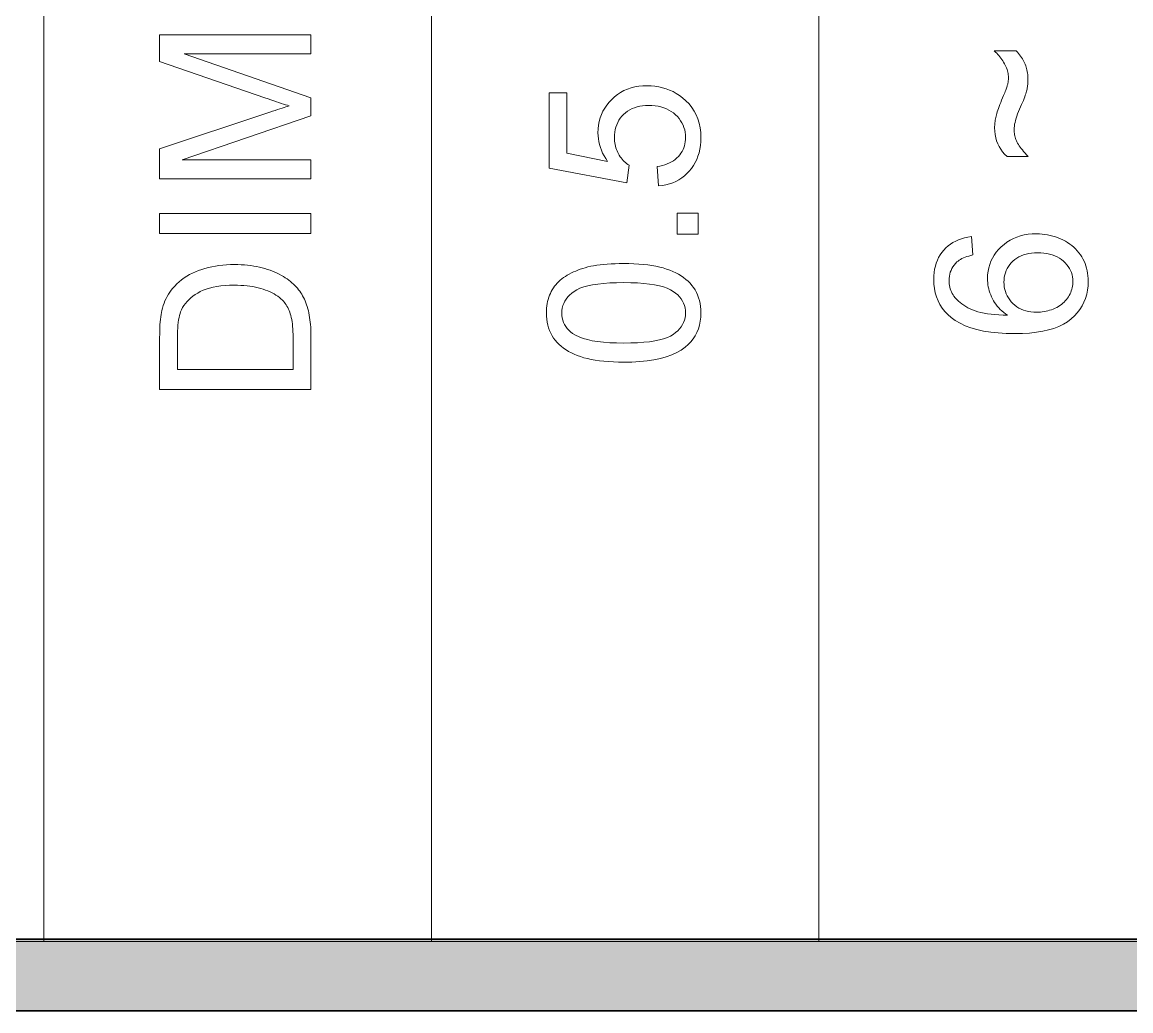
# Model space of a CAD drawing. Extents: x 23 to 417, y 3 to 294.
# Drawn here: x 181.96 to 189.29, y 9.76 to 16.3 of the extents above; entities that cross this region are included whole.
import ezdxf

# ---------------------------------------------------------------- set-up
doc = ezdxf.new("R2010")
doc.units = 0

msp = doc.modelspace()

# ---------------------------------------------------------------- linework, layer by layer
at = {"color": 7, "lineweight": 13}
for p, q in [((182.1041, 10.2218), (182.1041, 50.2218)), ((184.6648, 10.2218), (184.6648, 50.2218)), ((187.2255, 10.2218), (187.2255, 50.2218)), ((176.422, 10.2218), (230.7576, 10.2218))]:
    msp.add_line(p, q, dxfattribs=at)
at = {"color": 7, "lineweight": 35}
for p, q in [((30.2375, 10.2375), (409.7625, 10.2375)), ((410.2375, 9.7625), (29.7625, 9.7625))]:
    msp.add_line(p, q, dxfattribs=at)
at = {"color": 7, "lineweight": 13}
for points in [[(183.8688, 15.2641), (182.8688, 15.2641), (182.8688, 15.4632), (183.5768, 15.6999), (183.5961, 15.7063), (183.6144, 15.7123), (183.6317, 15.718), (183.648, 15.7233), (183.6633, 15.7283), (183.6776, 15.7328), (183.6909, 15.7371), (183.7032, 15.741), (183.7145, 15.7445), (183.7248, 15.7477), (183.7134, 15.7513), (183.701, 15.7553), (183.6875, 15.7596), (183.673, 15.7644), (183.6575, 15.7695), (183.6409, 15.775), (183.6234, 15.7809), (183.6048, 15.7872), (183.5852, 15.7939), (183.5645, 15.8009), (182.8688, 16.0403), (182.8688, 16.2184), (183.8688, 16.2184), (183.8688, 16.0908), (183.0318, 16.0908), (183.8688, 15.8002), (183.8688, 15.6808), (183.0175, 15.3916), (183.8688, 15.3916)], [(188.6102, 15.4131), (188.4704, 15.4131), (188.4548, 15.428), (188.4409, 15.4438), (188.4286, 15.4605), (188.418, 15.4782), (188.409, 15.4967), (188.4016, 15.5161), (188.3959, 15.5364), (188.3918, 15.5576), (188.3894, 15.5797), (188.3885, 15.6027), (188.3887, 15.611), (188.389, 15.6193), (188.3896, 15.6277), (188.3904, 15.6361), (188.3915, 15.6447), (188.3928, 15.6533), (188.3944, 15.662), (188.3962, 15.6708), (188.3982, 15.6797), (188.4005, 15.6887), (188.4031, 15.6981), (188.4062, 15.7082), (188.4098, 15.7191), (188.4138, 15.7308), (188.4183, 15.7433), (188.4233, 15.7565), (188.4287, 15.7704), (188.4346, 15.7852), (188.441, 15.8007), (188.4479, 15.8169), (188.4517, 15.8261), (188.4552, 15.8348), (188.4585, 15.8431), (188.4615, 15.8508), (188.4642, 15.8581), (188.4667, 15.8649), (188.4689, 15.8713), (188.4708, 15.8772), (188.4724, 15.8826), (188.4738, 15.8875), (188.475, 15.8922), (188.476, 15.897), (188.4769, 15.9017), (188.4777, 15.9064), (188.4784, 15.9111), (188.479, 15.9159), (188.4794, 15.9206), (188.4797, 15.9254), (188.4799, 15.9302), (188.4799, 15.9349), (188.4797, 15.9438), (188.4789, 15.9528), (188.4776, 15.9618), (188.4757, 15.9709), (188.4733, 15.98), (188.4704, 15.9892), (188.4669, 15.9985), (188.4629, 16.0078), (188.4584, 16.0172), (188.4533, 16.0267), (188.4479, 16.0361), (188.4422, 16.0452), (188.4361, 16.0542), (188.4299, 16.0629), (188.4233, 16.0714), (188.4165, 16.0798), (188.4094, 16.0879), (188.402, 16.0958), (188.3944, 16.1035), (188.3865, 16.1109), (188.5311, 16.1109), (188.5391, 16.1022), (188.5466, 16.0934), (188.5536, 16.0846), (188.5602, 16.0758), (188.5664, 16.067), (188.5721, 16.0582), (188.5774, 16.0493), (188.5822, 16.0404), (188.5865, 16.0315), (188.5904, 16.0226), (188.5939, 16.0135), (188.5971, 16.0043), (188.5998, 15.9948), (188.6022, 15.985), (188.6043, 15.9751), (188.6059, 15.9649), (188.6072, 15.9545), (188.6081, 15.9439), (188.6087, 15.9331), (188.6089, 15.922), (188.6088, 15.9138), (188.6085, 15.9058), (188.608, 15.8978), (188.6073, 15.8898), (188.6065, 15.882), (188.6054, 15.8742), (188.6042, 15.8665), (188.6028, 15.8589), (188.6011, 15.8513), (188.5993, 15.8439), (188.5971, 15.836), (188.5944, 15.8273), (188.5912, 15.8176), (188.5874, 15.8071), (188.5831, 15.7958), (188.5783, 15.7835), (188.5729, 15.7704), (188.567, 15.7565), (188.5606, 15.7416), (188.5536, 15.7259), (188.5467, 15.71), (188.5406, 15.6946), (188.5352, 15.6798), (188.5305, 15.6655), (188.5265, 15.6518), (188.5232, 15.6386), (188.5207, 15.6259), (188.5189, 15.6138), (188.5178, 15.6022), (188.5175, 15.5911), (188.5176, 15.5825), (188.5182, 15.5739), (188.5191, 15.5654), (188.5205, 15.557), (188.5221, 15.5488), (188.5242, 15.5406), (188.5267, 15.5325), (188.5295, 15.5246), (188.5327, 15.5167), (188.5362, 15.5089), (188.5403, 15.5011), (188.5452, 15.4928), (188.5508, 15.4841), (188.5571, 15.4751), (188.5641, 15.4657), (188.5719, 15.4559), (188.5804, 15.4458), (188.5896, 15.4353), (188.5995, 15.4244)], [(186.1675, 15.2177), (186.1566, 15.3466), (186.175, 15.3498), (186.1924, 15.3538), (186.2089, 15.3586), (186.2245, 15.3641), (186.2391, 15.3704), (186.2528, 15.3774), (186.2655, 15.3852), (186.2773, 15.3938), (186.2882, 15.4031), (186.2982, 15.4131), (186.3072, 15.4238), (186.3152, 15.4348), (186.3223, 15.4464), (186.3285, 15.4583), (186.3337, 15.4707), (186.338, 15.4835), (186.3413, 15.4967), (186.3437, 15.5104), (186.3451, 15.5244), (186.3456, 15.539), (186.3449, 15.5564), (186.3429, 15.5733), (186.3396, 15.5897), (186.3349, 15.6055), (186.3289, 15.6208), (186.3215, 15.6356), (186.3128, 15.6497), (186.3028, 15.6634), (186.2914, 15.6765), (186.2787, 15.689), (186.2649, 15.7007), (186.2502, 15.7111), (186.2347, 15.7203), (186.2183, 15.7283), (186.201, 15.7351), (186.1828, 15.7406), (186.1637, 15.7449), (186.1438, 15.748), (186.123, 15.7498), (186.1014, 15.7504), (186.0808, 15.7498), (186.0611, 15.7481), (186.0423, 15.7451), (186.0244, 15.741), (186.0074, 15.7357), (185.9913, 15.7292), (185.976, 15.7215), (185.9617, 15.7127), (185.9482, 15.7026), (185.9356, 15.6914), (185.9241, 15.6793), (185.9138, 15.6664), (185.9046, 15.6527), (185.8968, 15.6384), (185.8901, 15.6233), (185.8846, 15.6075), (185.8804, 15.5909), (185.8773, 15.5737), (185.8755, 15.5557), (185.8749, 15.5369), (185.8752, 15.5252), (185.876, 15.5136), (185.8773, 15.5024), (185.8792, 15.4913), (185.8816, 15.4805), (185.8846, 15.4699), (185.8881, 15.4595), (185.8922, 15.4494), (185.8967, 15.4395), (185.9018, 15.4298), (185.9074, 15.4205), (185.9133, 15.4115), (185.9195, 15.403), (185.926, 15.3949), (185.9328, 15.3872), (185.94, 15.3799), (185.9474, 15.373), (185.9552, 15.3665), (185.9633, 15.3604), (185.9718, 15.3548), (185.9568, 15.2395), (185.4431, 15.3364), (185.4431, 15.8336), (185.5604, 15.8336), (185.5604, 15.4346), (185.8292, 15.3807), (185.8173, 15.3988), (185.8066, 15.4171), (185.7972, 15.4355), (185.789, 15.4542), (185.7821, 15.473), (185.7765, 15.492), (185.7721, 15.5111), (185.769, 15.5304), (185.7671, 15.55), (185.7664, 15.5697), (185.7673, 15.5954), (185.7701, 15.6204), (185.7746, 15.6446), (185.781, 15.6679), (185.7891, 15.6904), (185.7991, 15.7121), (185.8109, 15.733), (185.8245, 15.753), (185.8399, 15.7723), (185.8572, 15.7907), (185.8758, 15.8078), (185.8955, 15.8231), (185.9163, 15.8366), (185.938, 15.8483), (185.9608, 15.8582), (185.9847, 15.8663), (186.0096, 15.8726), (186.0355, 15.8771), (186.0625, 15.8798), (186.0905, 15.8807), (186.1172, 15.8799), (186.1433, 15.8775), (186.1686, 15.8736), (186.1932, 15.868), (186.217, 15.8609), (186.2401, 15.8522), (186.2625, 15.8419), (186.2841, 15.8301), (186.305, 15.8166), (186.3251, 15.8016), (186.3482, 15.7816), (186.3688, 15.7603), (186.387, 15.7376), (186.4028, 15.7134), (186.4162, 15.6878), (186.4271, 15.6609), (186.4356, 15.6325), (186.4417, 15.6027), (186.4453, 15.5715), (186.4465, 15.539), (186.4458, 15.5122), (186.4435, 15.4864), (186.4397, 15.4616), (186.4343, 15.4378), (186.4274, 15.4151), (186.419, 15.3933), (186.4091, 15.3725), (186.3976, 15.3528), (186.3846, 15.334), (186.3701, 15.3162), (186.3544, 15.2997), (186.3376, 15.2847), (186.3198, 15.2711), (186.301, 15.2591), (186.2813, 15.2485), (186.2605, 15.2393), (186.2388, 15.2317), (186.216, 15.2256), (186.1923, 15.2209)], [(183.8688, 14.9025), (182.8688, 14.9025), (182.8688, 15.0349), (183.8688, 15.0349)], [(186.4295, 14.8984), (186.2896, 14.8984), (186.2896, 15.0383), (186.4295, 15.0383)], [(188.2351, 14.8838), (188.2446, 14.7617), (188.2305, 14.7583), (188.2173, 14.7546), (188.2048, 14.7506), (188.1931, 14.7464), (188.1822, 14.7419), (188.1721, 14.7371), (188.1628, 14.7321), (188.1542, 14.7268), (188.1465, 14.7212), (188.1396, 14.7153), (188.1296, 14.7051), (188.1207, 14.6944), (188.1128, 14.6833), (188.1059, 14.6717), (188.1002, 14.6597), (188.0954, 14.6472), (188.0918, 14.6342), (188.0891, 14.6208), (188.0876, 14.6069), (188.087, 14.5925), (188.0874, 14.5809), (188.0883, 14.5696), (188.09, 14.5586), (188.0923, 14.5479), (188.0952, 14.5374), (188.0988, 14.5273), (188.1031, 14.5174), (188.108, 14.5078), (188.1136, 14.4985), (188.1198, 14.4895), (188.1286, 14.4782), (188.1382, 14.4673), (188.1487, 14.4569), (188.1598, 14.4471), (188.1718, 14.4377), (188.1845, 14.4288), (188.198, 14.4204), (188.2123, 14.4125), (188.2274, 14.405), (188.2432, 14.3981), (188.2602, 14.3917), (188.2785, 14.386), (188.2981, 14.3809), (188.3192, 14.3765), (188.3416, 14.3727), (188.3654, 14.3695), (188.3906, 14.367), (188.4172, 14.3651), (188.4452, 14.3639), (188.4745, 14.3633), (188.4613, 14.3724), (188.4489, 14.3818), (188.4371, 14.3917), (188.426, 14.4019), (188.4156, 14.4126), (188.406, 14.4236), (188.397, 14.4351), (188.3887, 14.4469), (188.3811, 14.4591), (188.3742, 14.4718), (188.368, 14.4847), (188.3624, 14.4977), (188.3575, 14.5108), (188.3533, 14.5241), (188.3497, 14.5374), (188.3467, 14.5509), (188.3444, 14.5645), (188.3428, 14.5783), (188.3418, 14.5922), (188.3415, 14.6062), (188.3424, 14.6303), (188.3451, 14.6538), (188.3496, 14.6765), (188.3559, 14.6985), (188.3641, 14.7198), (188.374, 14.7404), (188.3858, 14.7602), (188.3993, 14.7792), (188.4147, 14.7976), (188.4319, 14.8152), (188.4505, 14.8316), (188.4701, 14.8463), (188.4908, 14.8592), (188.5126, 14.8704), (188.5354, 14.8799), (188.5593, 14.8877), (188.5843, 14.8937), (188.6103, 14.8981), (188.6374, 14.9007), (188.6655, 14.9015), (188.6842, 14.9011), (188.7026, 14.8999), (188.7208, 14.8979), (188.7387, 14.895), (188.7563, 14.8914), (188.7737, 14.8869), (188.7908, 14.8816), (188.8076, 14.8755), (188.8241, 14.8686), (188.8404, 14.8609), (188.8562, 14.8525), (188.8713, 14.8435), (188.8855, 14.8338), (188.899, 14.8236), (188.9118, 14.8128), (188.9238, 14.8013), (188.9351, 14.7892), (188.9455, 14.7766), (188.9553, 14.7633), (188.9642, 14.7494), (188.9724, 14.735), (188.9797, 14.7203), (188.9862, 14.7051), (188.9918, 14.6896), (188.9965, 14.6737), (189.0004, 14.6574), (189.0034, 14.6407), (189.0055, 14.6237), (189.0068, 14.6062), (189.0072, 14.5884), (189.0061, 14.5583), (189.0027, 14.5293), (188.9971, 14.5014), (188.9892, 14.4747), (188.979, 14.4491), (188.9666, 14.4246), (188.9519, 14.4013), (188.935, 14.3791), (188.9158, 14.358), (188.8943, 14.3381), (188.8703, 14.3197), (188.8433, 14.3032), (188.8134, 14.2887), (188.7806, 14.2761), (188.7449, 14.2654), (188.7062, 14.2567), (188.6646, 14.2499), (188.6201, 14.2451), (188.5726, 14.2422), (188.5222, 14.2412), (188.4658, 14.2423), (188.4126, 14.2455), (188.3625, 14.2509), (188.3156, 14.2583), (188.2719, 14.268), (188.2313, 14.2798), (188.1939, 14.2937), (188.1597, 14.3098), (188.1286, 14.328), (188.1007, 14.3483), (188.0789, 14.3676), (188.0594, 14.3883), (188.0422, 14.4102), (188.0273, 14.4334), (188.0147, 14.458), (188.0044, 14.4838), (187.9964, 14.5109), (187.9907, 14.5393), (187.9872, 14.569), (187.9861, 14.6), (187.9867, 14.6232), (187.9887, 14.6455), (187.992, 14.667), (187.9967, 14.6876), (188.0026, 14.7074), (188.0099, 14.7263), (188.0185, 14.7443), (188.0284, 14.7615), (188.0397, 14.7779), (188.0522, 14.7934), (188.066, 14.8079), (188.0807, 14.8211), (188.0965, 14.8332), (188.1133, 14.844), (188.131, 14.8537), (188.1498, 14.8621), (188.1696, 14.8693), (188.1904, 14.8754), (188.2122, 14.8802)], [(188.6662, 14.3824), (188.6788, 14.3827), (188.6913, 14.3835), (188.7037, 14.3848), (188.716, 14.3867), (188.7282, 14.3891), (188.7403, 14.3921), (188.7523, 14.3956), (188.7642, 14.3997), (188.7759, 14.4042), (188.7876, 14.4094), (188.7989, 14.415), (188.8097, 14.421), (188.8199, 14.4275), (188.8295, 14.4344), (188.8387, 14.4417), (188.8472, 14.4494), (188.8552, 14.4576), (188.8627, 14.4662), (188.8696, 14.4753), (188.8759, 14.4847), (188.8817, 14.4945), (188.8868, 14.5043), (188.8914, 14.5142), (188.8953, 14.5242), (188.8987, 14.5344), (188.9014, 14.5446), (188.9035, 14.5549), (188.9051, 14.5653), (188.906, 14.5758), (188.9063, 14.5864), (188.9056, 14.6017), (188.9038, 14.6166), (188.9006, 14.6311), (188.8962, 14.6451), (188.8906, 14.6587), (188.8837, 14.6718), (188.8755, 14.6845), (188.8661, 14.6968), (188.8554, 14.7087), (188.8435, 14.7201), (188.8305, 14.7307), (188.8166, 14.7402), (188.8018, 14.7486), (188.7861, 14.7559), (188.7695, 14.762), (188.752, 14.7671), (188.7336, 14.771), (188.7143, 14.7738), (188.6941, 14.7754), (188.673, 14.776), (188.6527, 14.7754), (188.6333, 14.7738), (188.6147, 14.771), (188.5971, 14.7672), (188.5803, 14.7622), (188.5644, 14.7561), (188.5494, 14.7489), (188.5352, 14.7406), (188.522, 14.7312), (188.5096, 14.7207), (188.4983, 14.7094), (188.4881, 14.6975), (188.4792, 14.685), (188.4714, 14.672), (188.4648, 14.6583), (188.4595, 14.6441), (188.4553, 14.6294), (188.4523, 14.614), (188.4505, 14.5981), (188.4499, 14.5816), (188.4505, 14.5652), (188.4523, 14.5493), (188.4553, 14.5339), (188.4595, 14.5191), (188.4648, 14.5047), (188.4714, 14.4908), (188.4792, 14.4775), (188.4881, 14.4646), (188.4983, 14.4522), (188.5096, 14.4404), (188.5219, 14.4294), (188.535, 14.4195), (188.5488, 14.4108), (188.5633, 14.4033), (188.5786, 14.3969), (188.5946, 14.3917), (188.6114, 14.3876), (188.6289, 14.3847), (188.6472, 14.383)], [(183.8688, 13.8712), (182.8688, 13.8712), (182.8688, 14.2156), (182.8689, 14.2384), (182.8693, 14.2601), (182.87, 14.2806), (182.871, 14.3001), (182.8723, 14.3185), (182.8739, 14.3357), (182.8758, 14.3519), (182.8779, 14.3669), (182.8804, 14.3808), (182.8831, 14.3937), (182.8874, 14.4106), (182.8923, 14.427), (182.8978, 14.443), (182.904, 14.4584), (182.9109, 14.4733), (182.9184, 14.4877), (182.9265, 14.5016), (182.9353, 14.515), (182.9447, 14.5279), (182.9547, 14.5403), (182.9684, 14.5558), (182.9829, 14.5704), (182.9982, 14.5842), (183.0141, 14.5972), (183.0309, 14.6095), (183.0483, 14.6209), (183.0665, 14.6315), (183.0855, 14.6414), (183.1051, 14.6504), (183.1256, 14.6587), (183.1467, 14.6661), (183.1684, 14.6728), (183.1907, 14.6787), (183.2135, 14.6838), (183.237, 14.6881), (183.2611, 14.6916), (183.2858, 14.6944), (183.311, 14.6963), (183.3369, 14.6975), (183.3633, 14.6979), (183.3858, 14.6976), (183.4078, 14.6968), (183.4293, 14.6955), (183.4503, 14.6936), (183.4707, 14.6912), (183.4907, 14.6883), (183.5101, 14.6849), (183.529, 14.6809), (183.5473, 14.6763), (183.5652, 14.6713), (183.5825, 14.6658), (183.5992, 14.6601), (183.6153, 14.654), (183.6308, 14.6476), (183.6456, 14.6409), (183.6599, 14.634), (183.6735, 14.6267), (183.6866, 14.6191), (183.699, 14.6113), (183.7108, 14.6031), (183.7221, 14.5947), (183.7329, 14.5861), (183.7432, 14.5774), (183.753, 14.5685), (183.7623, 14.5595), (183.7712, 14.5503), (183.7795, 14.541), (183.7874, 14.5315), (183.7947, 14.5218), (183.8016, 14.512), (183.808, 14.5019), (183.8142, 14.4914), (183.82, 14.4805), (183.8255, 14.4692), (183.8306, 14.4574), (183.8355, 14.4453), (183.84, 14.4328), (183.8442, 14.4198), (183.8481, 14.4064), (183.8517, 14.3926), (183.8549, 14.3785), (183.8578, 14.3638), (183.8604, 14.3488), (183.8626, 14.3334), (183.8645, 14.3175), (183.866, 14.3013), (183.8672, 14.2846), (183.8681, 14.2675), (183.8686, 14.2499), (183.8688, 14.232)], [(185.9363, 14.0526), (185.9015, 14.053), (185.8681, 14.0541), (185.8361, 14.0559), (185.8055, 14.0584), (185.7762, 14.0617), (185.7484, 14.0657), (185.7219, 14.0705), (185.6968, 14.076), (185.6731, 14.0822), (185.6508, 14.0891), (185.6297, 14.0968), (185.6096, 14.1051), (185.5904, 14.1142), (185.5723, 14.124), (185.5551, 14.1345), (185.5389, 14.1457), (185.5237, 14.1576), (185.5095, 14.1702), (185.4963, 14.1835), (185.484, 14.1976), (185.4729, 14.2123), (185.4629, 14.2278), (185.4541, 14.2441), (185.4465, 14.2611), (185.44, 14.2788), (185.4348, 14.2973), (185.4307, 14.3165), (185.4277, 14.3365), (185.426, 14.3572), (185.4254, 14.3787), (185.4257, 14.3946), (185.4267, 14.4101), (185.4283, 14.4252), (185.4306, 14.4399), (185.4335, 14.4542), (185.437, 14.4681), (185.4413, 14.4817), (185.4461, 14.4948), (185.4516, 14.5075), (185.4578, 14.5199), (185.4646, 14.5318), (185.4719, 14.5433), (185.4798, 14.5544), (185.4883, 14.565), (185.4973, 14.5753), (185.507, 14.5851), (185.5172, 14.5945), (185.528, 14.6035), (185.5393, 14.612), (185.5512, 14.6201), (185.5637, 14.6279), (185.5767, 14.6353), (185.5903, 14.6423), (185.6043, 14.6491), (185.6189, 14.6554), (185.6341, 14.6615), (185.6497, 14.6672), (185.6659, 14.6725), (185.6827, 14.6775), (185.6999, 14.6822), (185.7181, 14.6865), (185.7374, 14.6903), (185.758, 14.6937), (185.7798, 14.6966), (185.8029, 14.6991), (185.8271, 14.7011), (185.8526, 14.7027), (185.8793, 14.7038), (185.9072, 14.7045), (185.9363, 14.7047), (185.9708, 14.7044), (186.004, 14.7033), (186.0358, 14.7015), (186.0662, 14.6989), (186.0953, 14.6957), (186.123, 14.6917), (186.1494, 14.687), (186.1744, 14.6816), (186.1981, 14.6754), (186.2204, 14.6686), (186.2415, 14.661), (186.2617, 14.6527), (186.2809, 14.6437), (186.299, 14.6339), (186.3162, 14.6235), (186.3325, 14.6123), (186.3477, 14.6004), (186.362, 14.5878), (186.3752, 14.5745), (186.3875, 14.5604), (186.3987, 14.5457), (186.4088, 14.5301), (186.4176, 14.5139), (186.4253, 14.4968), (186.4318, 14.479), (186.4371, 14.4605), (186.4412, 14.4411), (186.4442, 14.4211), (186.4459, 14.4002), (186.4465, 14.3787), (186.4455, 14.3504), (186.4424, 14.3233), (186.4372, 14.2975), (186.4299, 14.2729), (186.4206, 14.2496), (186.4092, 14.2275), (186.3957, 14.2066), (186.3802, 14.187), (186.3625, 14.1686), (186.3428, 14.1515), (186.3163, 14.1327), (186.2866, 14.1159), (186.2538, 14.1011), (186.2179, 14.0882), (186.1788, 14.0773), (186.1366, 14.0684), (186.0912, 14.0615), (186.0427, 14.0566), (185.9911, 14.0536)], [(183.7507, 14.0035), (183.7507, 14.217), (183.7506, 14.2364), (183.75, 14.2549), (183.7491, 14.2725), (183.7478, 14.2893), (183.7461, 14.3052), (183.7441, 14.3203), (183.7417, 14.3346), (183.739, 14.348), (183.7358, 14.3605), (183.7323, 14.3722), (183.7285, 14.3832), (183.7244, 14.3938), (183.7199, 14.4039), (183.7152, 14.4135), (183.7102, 14.4227), (183.7048, 14.4315), (183.6992, 14.4398), (183.6933, 14.4476), (183.687, 14.455), (183.6805, 14.4619), (183.6708, 14.4711), (183.6604, 14.4799), (183.6493, 14.4882), (183.6376, 14.4962), (183.6253, 14.5037), (183.6124, 14.5109), (183.5987, 14.5176), (183.5844, 14.5239), (183.5695, 14.5297), (183.554, 14.5352), (183.5377, 14.5402), (183.5208, 14.5447), (183.5032, 14.5486), (183.485, 14.552), (183.466, 14.5549), (183.4464, 14.5573), (183.4262, 14.5591), (183.4052, 14.5604), (183.3836, 14.5612), (183.3613, 14.5615), (183.3306, 14.561), (183.3014, 14.5594), (183.2737, 14.5568), (183.2474, 14.5532), (183.2225, 14.5486), (183.1991, 14.5429), (183.1772, 14.5362), (183.1567, 14.5285), (183.1377, 14.5198), (183.1201, 14.51), (183.1038, 14.4994), (183.0887, 14.4885), (183.0746, 14.4771), (183.0616, 14.4652), (183.0498, 14.4529), (183.039, 14.4402), (183.0294, 14.427), (183.0209, 14.4134), (183.0135, 14.3993), (183.0072, 14.3848), (183.0033, 14.3735), (182.9999, 14.3609), (182.9968, 14.347), (182.9941, 14.3319), (182.9919, 14.3154), (182.99, 14.2976), (182.9886, 14.2786), (182.9876, 14.2582), (182.987, 14.2365), (182.9868, 14.2136), (182.9868, 14.0035)], [(185.9363, 14.1788), (185.9839, 14.1794), (186.0282, 14.1811), (186.0692, 14.184), (186.1069, 14.188), (186.1414, 14.1932), (186.1725, 14.1995), (186.2003, 14.207), (186.2249, 14.2157), (186.2461, 14.2255), (186.2641, 14.2364), (186.2795, 14.2482), (186.2934, 14.2606), (186.3056, 14.2734), (186.3162, 14.2869), (186.3252, 14.3008), (186.3325, 14.3153), (186.3382, 14.3303), (186.3423, 14.3459), (186.3448, 14.362), (186.3456, 14.3787), (186.3448, 14.3953), (186.3423, 14.4114), (186.3382, 14.427), (186.3325, 14.442), (186.3251, 14.4565), (186.3161, 14.4705), (186.3055, 14.4839), (186.2932, 14.4968), (186.2793, 14.5091), (186.2637, 14.5209), (186.2457, 14.5318), (186.2244, 14.5416), (186.1999, 14.5503), (186.172, 14.5578), (186.1409, 14.5641), (186.1066, 14.5693), (186.0689, 14.5733), (186.028, 14.5762), (185.9838, 14.5779), (185.9363, 14.5785), (185.8886, 14.5779), (185.8441, 14.5762), (185.8031, 14.5733), (185.7653, 14.5693), (185.7308, 14.5641), (185.6996, 14.5578), (185.6718, 14.5503), (185.6473, 14.5416), (185.6261, 14.5318), (185.6082, 14.5209), (185.5928, 14.5091), (185.579, 14.4967), (185.5668, 14.4838), (185.5562, 14.4702), (185.5473, 14.4562), (185.54, 14.4415), (185.5343, 14.4263), (185.5303, 14.4105), (185.5278, 14.3942), (185.527, 14.3773), (185.5277, 14.3607), (185.5299, 14.3448), (185.5335, 14.3296), (185.5385, 14.3151), (185.5449, 14.3012), (185.5528, 14.2881), (185.5621, 14.2756), (185.5729, 14.2638), (185.585, 14.2527), (185.5986, 14.2422), (185.6185, 14.2302), (185.6414, 14.2194), (185.6674, 14.2099), (185.6965, 14.2016), (185.7288, 14.1947), (185.7641, 14.1889), (185.8025, 14.1845), (185.844, 14.1813), (185.8886, 14.1794)]]:
    msp.add_lwpolyline(points, close=True, dxfattribs=at)
at = {"color": 7, "lineweight": 5}
msp.add_solid([(29.7625, 9.7625), (30.2375, 10.2375), (410.2375, 9.7625), (409.7625, 10.2375)], dxfattribs=at)

doc.saveas('drawing.dxf')
